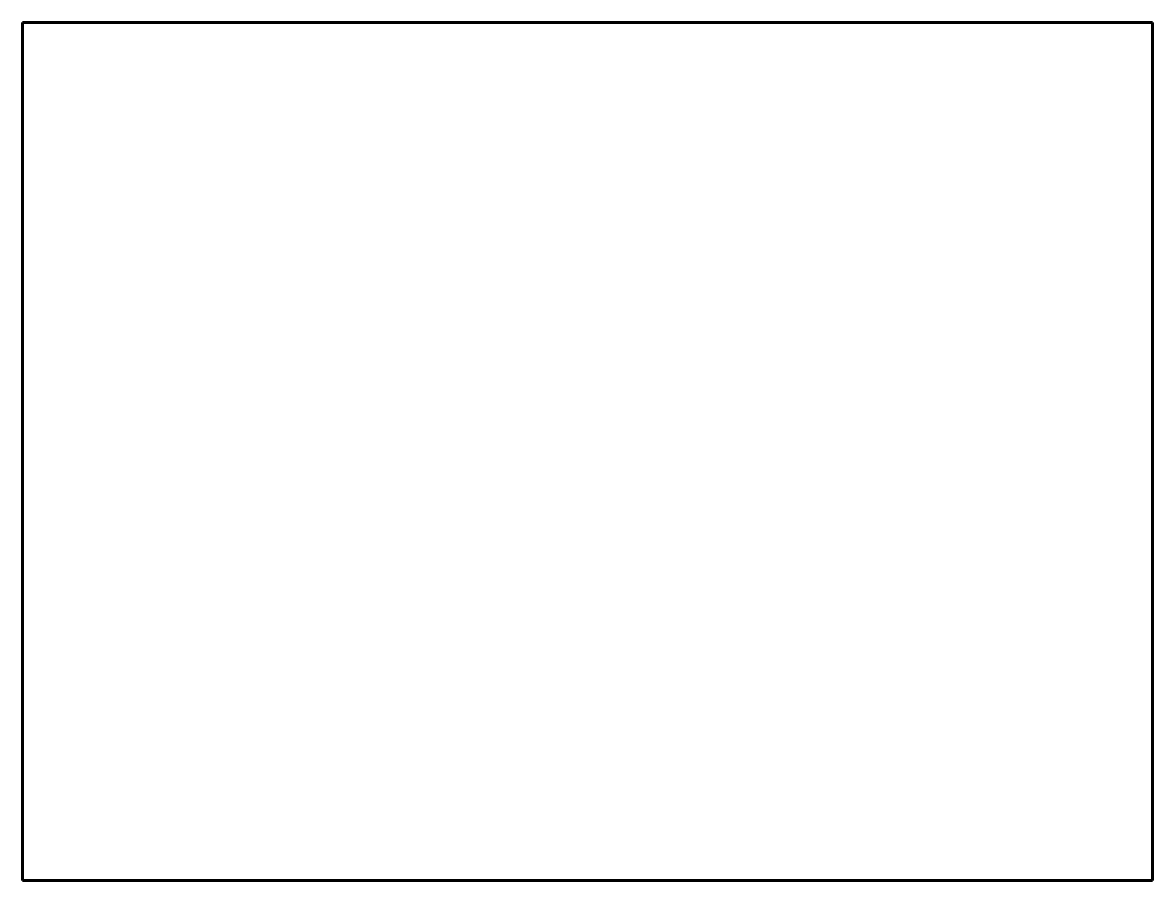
# Model space of a CAD drawing. Header units: millimetres. Extents: x 0 to 263, y 0 to 200.
import ezdxf

# ---------------------------------------------------------------- set-up
doc = ezdxf.new("R2010")
doc.units = ezdxf.units.MM
doc.linetypes.add('K5LT_BASIC', pattern=[0])

msp = doc.modelspace()

# ---------------------------------------------------------------- linework, layer by layer
at = {"color": 143, "linetype": 'K5LT_BASIC', "lineweight": 60, "true_color": 0x33acca}
for p, q in [((0, 0), (0, 200)), ((0, 200), (263.42, 200)), ((263.42, 200), (263.42, 0)), ((263.42, 0), (0, 0))]:
    msp.add_line(p, q, dxfattribs=at)

doc.saveas('drawing.dxf')
